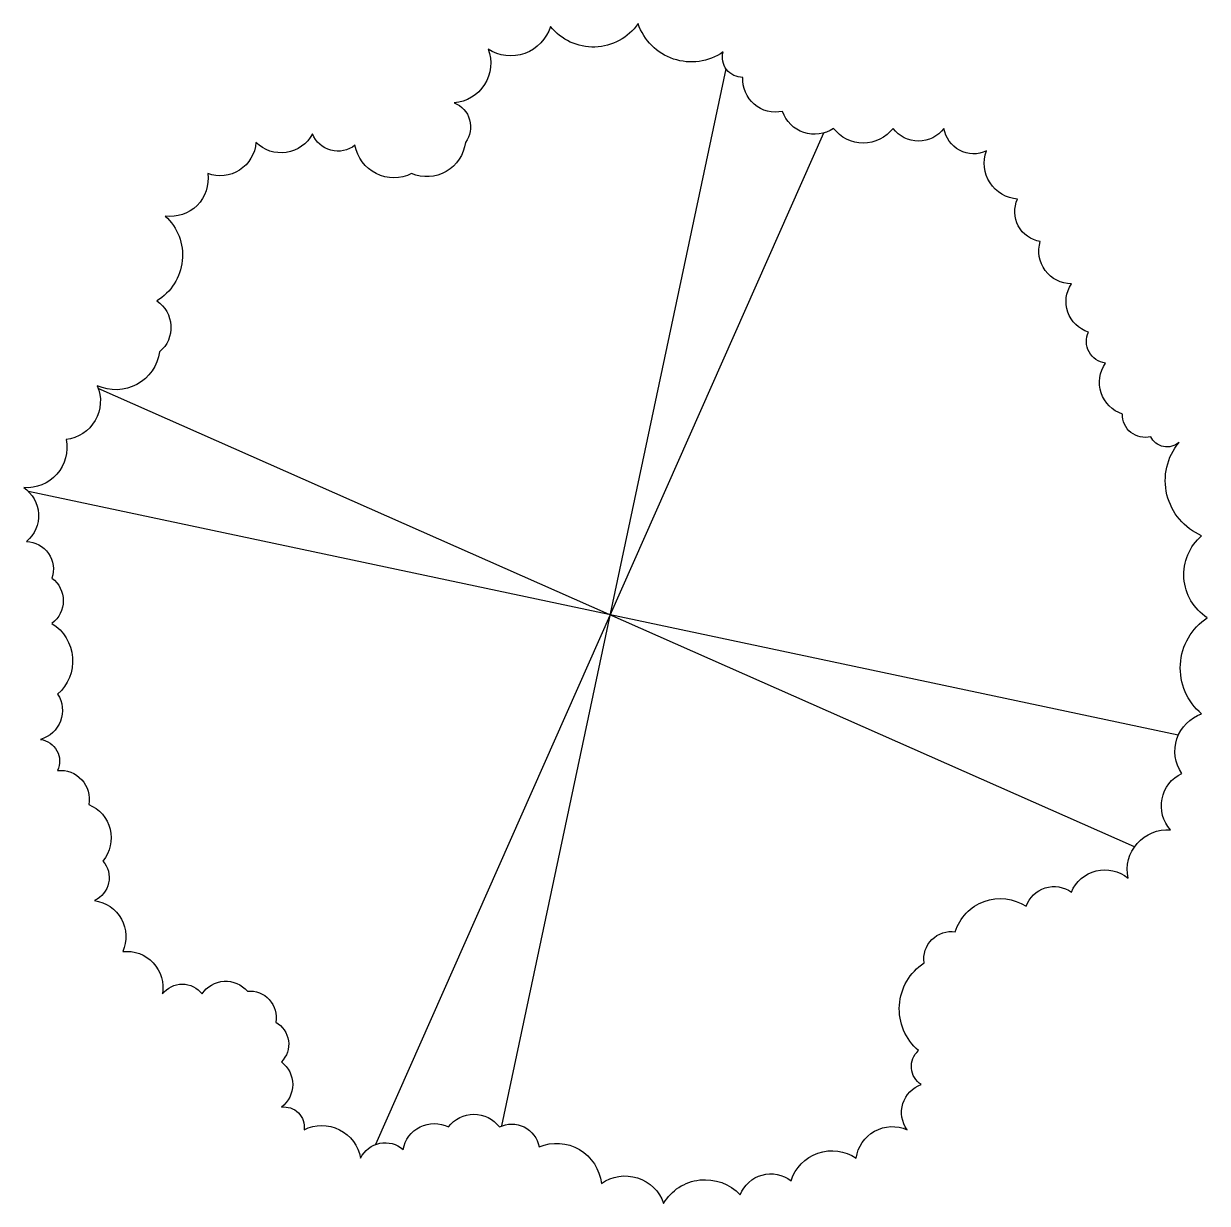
# Model space of a CAD drawing. Header units: feet. Extents: x -0.492 to 0.501, y -0.494 to 0.496.
import ezdxf

# ---------------------------------------------------------------- set-up
doc = ezdxf.new("R2010")
doc.units = ezdxf.units.FT
doc.header["$MEASUREMENT"] = 0

msp = doc.modelspace()

# ---------------------------------------------------------------- linework, layer by layer
for p, q in [((0.0972, 0.45838), (-0.09097, -0.42902)), ((0.179, 0.40435), (-0.19679, -0.44454)), ((0.4399, -0.19474), (-0.4293, 0.19004)), ((0.47659, -0.10106), (-0.48782, 0.10344))]:
    msp.add_line(p, q)
msp.add_lwpolyline([(0.02355, 0.49618, -0.5), (-0.05009, 0.4938, -0.5), (-0.10234, 0.47481, -0.5), (-0.13085, 0.42969, -0.5), (-0.12135, 0.39645, -0.5), (-0.16648, 0.37033, -0.5), (-0.21399, 0.39408, -0.5), (-0.24962, 0.40357, -0.5), (-0.29712, 0.39645, -0.5), (-0.3375, 0.37033, -0.5), (-0.37313, 0.33471, -0.5), (-0.38026, 0.26348, -0.5), (-0.37789, 0.22074, -0.5), (-0.43014, 0.19225, -0.5), (-0.45627, 0.14713, -0.5), (-0.4919, 0.10677, -0.5), (-0.48953, 0.06165, -0.5), (-0.46815, 0.03079, -0.5), (-0.46815, -0.00721, -0.5), (-0.4634, -0.06657, -0.5), (-0.47765, -0.10456, -0.5), (-0.4634, -0.13068, -0.5), (-0.43727, -0.15917, -0.5), (-0.42539, -0.20666, -0.5), (-0.43252, -0.2399, -0.5), (-0.40876, -0.28264, -0.5), (-0.37551, -0.31826, -0.5), (-0.34225, -0.31826, -0.5), (-0.30425, -0.31588, -0.5), (-0.2805, -0.342, -0.5), (-0.27574, -0.37524, -0.5), (-0.27574, -0.41324, -0.5), (-0.25674, -0.43223, -0.5), (-0.20924, -0.45598, -0.5), (-0.1736, -0.44885, -0.5), (-0.1356, -0.42986, -0.5), (-0.09284, -0.42986, -0.5), (-0.05959, -0.44648, -0.5), (-0.00733, -0.47735, -0.5), (0.04493, -0.49397, -0.5), (0.10906, -0.48684, -0.5), (0.15182, -0.47497, -0.5), (0.20645, -0.45598, -0.5), (0.24921, -0.43223, -0.5), (0.26108, -0.39424, -0.5), (0.25871, -0.36575, -0.5), (0.26346, -0.29214, -0.5), (0.28959, -0.26602, -0.5), (0.34897, -0.24465, -0.5), (0.38698, -0.23278, -0.5), (0.43448, -0.22091, -0.5), (0.47012, -0.18054, -0.5), (0.47962, -0.13305, -0.5), (0.49624, -0.08319, -0.5), (0.50099, -0.00246, -0.5), (0.49624, 0.0664, -0.5), (0.47724, 0.14476, -0.5), (0.45349, 0.14951, -0.5), (0.42973, 0.1685, -0.5), (0.41548, 0.21124, -0.5), (0.40123, 0.23736, -0.5), (0.38698, 0.27773, -0.5), (0.36085, 0.31334, -0.5), (0.34185, 0.34896, -0.5), (0.31572, 0.38933, -0.5), (0.28009, 0.40832, -0.5), (0.23733, 0.40832, -0.5), (0.18745, 0.40832, -0.5), (0.14469, 0.42257, -0.5), (0.11144, 0.45106, -0.5), (0.09481, 0.47243, -0.5)], format="xyb", close=True)

doc.saveas('drawing.dxf')
